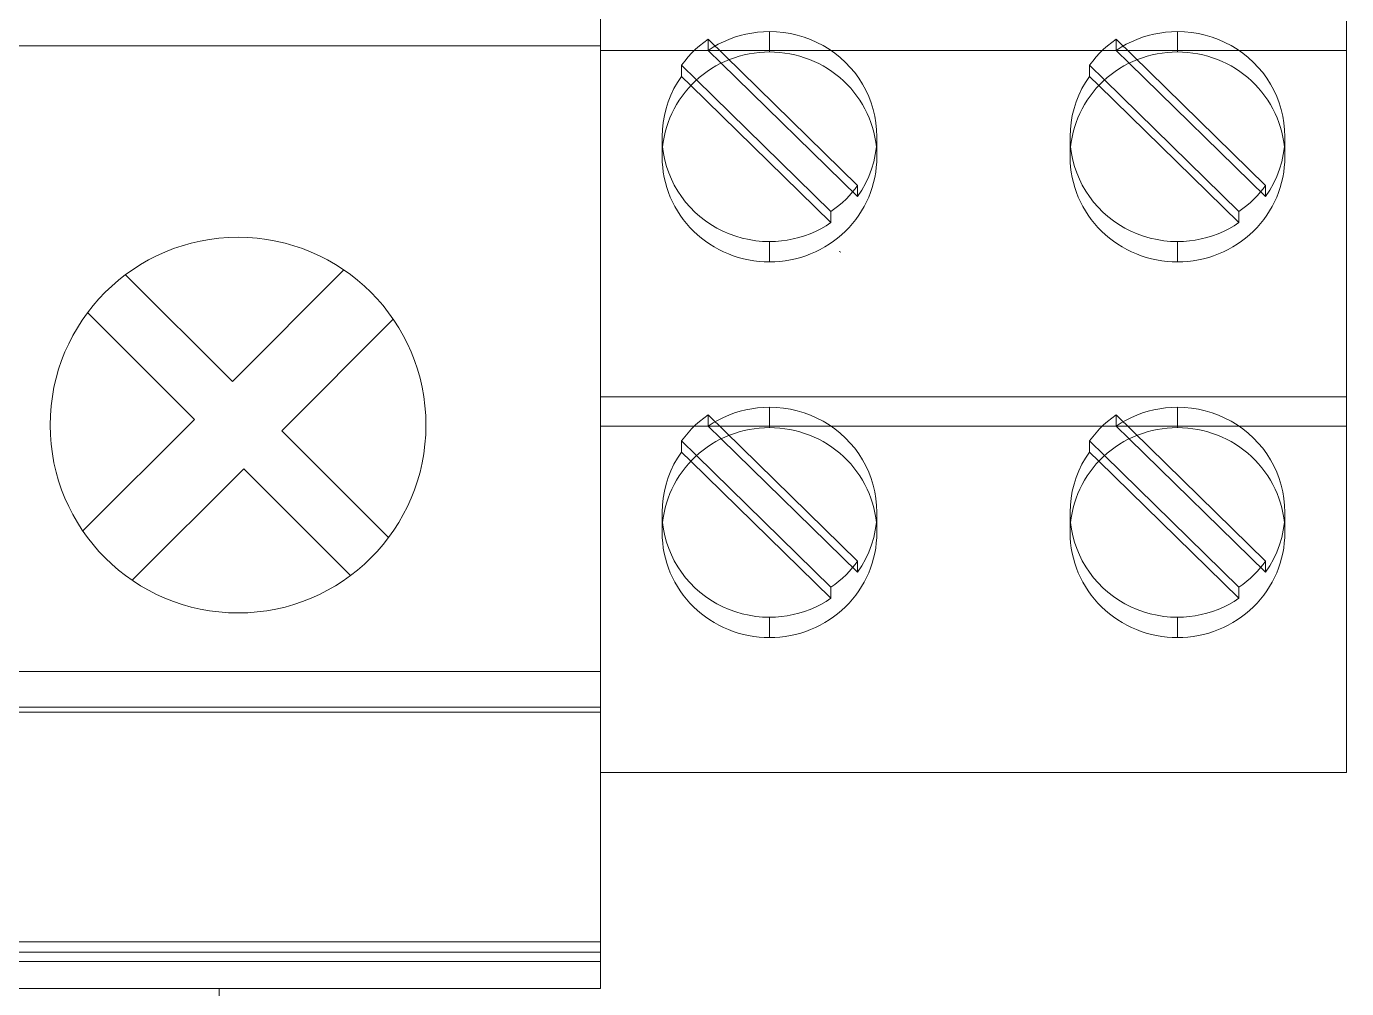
# Model space of a CAD drawing. Header units: millimetres. Extents: x 1359 to 3577, y 1333 to 3557.
# Drawn here: x 1620.78 to 1645.37, y 2722.53 to 2740.46 of the extents above; entities that cross this region are included whole.
import ezdxf

# ---------------------------------------------------------------- set-up
doc = ezdxf.new("R2010")
doc.units = ezdxf.units.MM
doc.layers.add('000-PI-Oprema', color=30, linetype='Continuous', lineweight=5)
doc.layers.add('002-PI-Kabelska kanalica', color=150, linetype='Continuous')

# ---------------------------------------------------------------- blocks, each defined once
blk = doc.blocks.new('PXC.surge - 2907874')
at = {"color": 0, "linetype": 'ByBlock', "lineweight": 0, "ltscale": 0.25}
blk.add_lwpolyline([(0, 89.8), (14.15, 89.8), (14.15, 96.459), (15.514, 96.459), (18.5, 97.259), (18.5, 97.859), (25.25, 97.859), (25.4, 97.859), (25.4, 0), (18.3, 0), (18.3, -0.4), (7.1, -0.4), (7.1, 0), (0, 0), (0, 89.8), (14.15, 89.8), (14.15, 96.459), (14.15, 94.512), (14.15, 94.512), (14.15, 94.512)], dxfattribs=at)
at = {"layer": '000-PI-Oprema', "color": 0, "linetype": 'ByBlock', "lineweight": 0}
for p, q in [((25.4, 18.788), (25.4, 17.57)), ((0, 17.57), (25.4, 17.57)), ((25.4, 17.57), (25.4, 0)), ((18.65, 14), (18.65, 14)), ((16.554, 13.303), (16.554, 13.303)), ((18.544, 11.313), (16.554, 13.303)), ((20.622, 13.391), (18.544, 11.313)), ((20.622, 13.391), (20.622, 13.391)), ((15.847, 12.596), (15.847, 12.596)), ((15.847, 12.596), (17.837, 10.606)), ((19.463, 10.394), (21.541, 12.472)), ((21.541, 12.472), (21.541, 12.472)), ((18.544, 11.313), (18.544, 11.313)), ((17.837, 10.606), (15.759, 8.528)), ((17.837, 10.606), (17.837, 10.606)), ((21.453, 8.404), (19.463, 10.394)), ((19.463, 10.394), (19.463, 10.394)), ((16.678, 7.609), (18.756, 9.687)), ((18.756, 9.687), (18.756, 9.687)), ((18.756, 9.687), (20.746, 7.697)), ((15.759, 8.528), (15.759, 8.528)), ((21.453, 8.404), (21.453, 8.404)), ((20.746, 7.697), (20.746, 7.697)), ((16.678, 7.609), (16.678, 7.609)), ((0, 5.908), (25.4, 5.908)), ((0, 5.247), (25.4, 5.247)), ((0, 5.151), (25.4, 5.151)), ((25.4, 0.872), (0, 0.872)), ((0, 0.679), (25.4, 0.679)), ((0, 0.504), (25.4, 0.504)), ((0, 0), (25.4, 0)), ((18.3, -0.4), (18.3, 0))]:
    blk.add_line(p, q, dxfattribs=at)
for start, end in [(90, 270), (270, 90)]:
    blk.add_arc((18.65, 10.5), 3.5, start, end, dxfattribs=at)
blk = doc.blocks.new('PLC-RSC-120UC21-21 - 2967086')
at = {"layer": '000-PI-Oprema', "color": 0, "linetype": 'ByBlock', "lineweight": 0}
for p, q in [((0, -66.544), (0, -66)), ((13.9, -66.544), (13.9, -66)), ((1.846, -66.457), (1.924, -66.395)), ((1.924, -66.395), (2.005, -66.336)), ((2.005, -66.544), (2.005, -66.336)), ((4.79, -69.06), (2.005, -66.336)), ((2.194, -66.43), (2.293, -66.381)), ((2.293, -66.381), (2.394, -66.337)), ((2.394, -66.337), (2.498, -66.299)), ((2.498, -66.299), (2.603, -66.267)), ((2.603, -66.267), (2.71, -66.24)), ((2.71, -66.24), (2.819, -66.219)), ((2.819, -66.219), (2.928, -66.204)), ((2.928, -66.204), (3.039, -66.195)), ((3.039, -66.195), (3.15, -66.192)), ((3.15, -66.572), (3.15, -66.192)), ((3.15, -66.192), (3.281, -66.196)), ((3.281, -66.196), (3.412, -66.209)), ((3.412, -66.209), (3.541, -66.23)), ((3.541, -66.23), (3.668, -66.259)), ((3.668, -66.259), (3.793, -66.296)), ((3.793, -66.296), (3.915, -66.341)), ((3.915, -66.341), (4.034, -66.394)), ((4.034, -66.394), (4.15, -66.454)), ((9.446, -66.457), (9.524, -66.395)), ((9.524, -66.395), (9.605, -66.336)), ((9.605, -66.544), (9.605, -66.336)), ((9.605, -66.336), (12.39, -69.06)), ((9.794, -66.43), (9.893, -66.381)), ((9.893, -66.381), (9.994, -66.337)), ((9.994, -66.337), (10.098, -66.299)), ((10.098, -66.299), (10.203, -66.267)), ((10.203, -66.267), (10.31, -66.24)), ((10.31, -66.24), (10.419, -66.219)), ((10.419, -66.219), (10.528, -66.204)), ((10.528, -66.204), (10.639, -66.195)), ((10.639, -66.195), (10.75, -66.192)), ((10.75, -66.572), (10.75, -66.192)), ((10.75, -66.192), (10.881, -66.196)), ((10.881, -66.196), (11.012, -66.209)), ((11.012, -66.209), (11.141, -66.23)), ((11.141, -66.23), (11.268, -66.259)), ((11.268, -66.259), (11.393, -66.296)), ((11.393, -66.296), (11.515, -66.341)), ((11.515, -66.341), (11.634, -66.394)), ((11.634, -66.394), (11.75, -66.454)), ((0, -73), (0, -66.544)), ((0, -66.544), (13.9, -66.544)), ((1.633, -66.666), (1.7, -66.593)), ((1.7, -66.593), (1.771, -66.523)), ((1.771, -66.523), (1.846, -66.457)), ((2.005, -66.544), (2.098, -66.485)), ((2.248, -66.782), (2.005, -66.544)), ((2.098, -66.485), (2.194, -66.43)), ((2.586, -66.651), (2.678, -66.627)), ((2.678, -66.627), (2.771, -66.607)), ((2.771, -66.607), (2.865, -66.592)), ((2.865, -66.592), (2.959, -66.58)), ((2.959, -66.58), (3.054, -66.574)), ((3.054, -66.574), (3.15, -66.572)), ((3.15, -66.572), (3.246, -66.574)), ((3.246, -66.574), (3.341, -66.58)), ((3.341, -66.58), (3.435, -66.592)), ((3.435, -66.592), (3.529, -66.607)), ((3.529, -66.607), (3.622, -66.627)), ((3.622, -66.627), (3.714, -66.651)), ((4.15, -66.454), (4.261, -66.522)), ((4.261, -66.522), (4.368, -66.597)), ((4.368, -66.597), (4.469, -66.678)), ((9.233, -66.666), (9.3, -66.593)), ((9.3, -66.593), (9.371, -66.523)), ((9.371, -66.523), (9.446, -66.457)), ((9.605, -66.544), (9.698, -66.485)), ((9.848, -66.782), (9.605, -66.544)), ((9.698, -66.485), (9.794, -66.43)), ((10.186, -66.651), (10.278, -66.627)), ((10.278, -66.627), (10.371, -66.607)), ((10.371, -66.607), (10.465, -66.592)), ((10.465, -66.592), (10.559, -66.58)), ((10.559, -66.58), (10.654, -66.574)), ((10.654, -66.574), (10.75, -66.572)), ((10.75, -66.572), (10.846, -66.574)), ((10.846, -66.574), (10.941, -66.58)), ((10.941, -66.58), (11.035, -66.592)), ((11.035, -66.592), (11.129, -66.607)), ((11.129, -66.607), (11.222, -66.627)), ((11.222, -66.627), (11.314, -66.651)), ((11.75, -66.454), (11.861, -66.522)), ((11.861, -66.522), (11.968, -66.597)), ((11.968, -66.597), (12.069, -66.678)), ((13.9, -73), (13.9, -66.544)), ((1.51, -66.821), (1.57, -66.742)), ((1.51, -67.029), (1.51, -66.821)), ((1.51, -66.821), (1.79, -67.094)), ((1.57, -66.742), (1.633, -66.666)), ((1.989, -66.935), (2.069, -66.882)), ((2.069, -66.882), (2.15, -66.833)), ((2.15, -66.833), (2.234, -66.789)), ((2.234, -66.789), (2.32, -66.748)), ((4.79, -69.268), (2.248, -66.782)), ((2.32, -66.748), (2.407, -66.712)), ((2.407, -66.712), (2.496, -66.679)), ((2.496, -66.679), (2.586, -66.651)), ((3.714, -66.651), (3.804, -66.679)), ((3.804, -66.679), (3.893, -66.712)), ((3.893, -66.712), (3.98, -66.748)), ((3.98, -66.748), (4.066, -66.789)), ((4.066, -66.789), (4.15, -66.833)), ((4.15, -66.833), (4.231, -66.882)), ((4.231, -66.882), (4.311, -66.935)), ((4.469, -66.678), (4.565, -66.766)), ((4.565, -66.766), (4.654, -66.859)), ((4.654, -66.859), (4.737, -66.957)), ((9.11, -66.821), (9.17, -66.742)), ((9.11, -67.029), (9.11, -66.821)), ((9.39, -67.094), (9.11, -66.821)), ((9.17, -66.742), (9.233, -66.666)), ((9.589, -66.935), (9.669, -66.882)), ((9.669, -66.882), (9.75, -66.833)), ((9.75, -66.833), (9.834, -66.789)), ((9.834, -66.789), (9.92, -66.748)), ((12.39, -69.268), (9.848, -66.782)), ((9.92, -66.748), (10.007, -66.712)), ((10.007, -66.712), (10.096, -66.679)), ((10.096, -66.679), (10.186, -66.651)), ((11.314, -66.651), (11.404, -66.679)), ((11.404, -66.679), (11.493, -66.712)), ((11.493, -66.712), (11.58, -66.748)), ((11.58, -66.748), (11.666, -66.789)), ((11.666, -66.789), (11.75, -66.833)), ((11.75, -66.833), (11.831, -66.882)), ((11.831, -66.882), (11.911, -66.935)), ((12.069, -66.678), (12.165, -66.766)), ((12.165, -66.766), (12.254, -66.859)), ((12.254, -66.859), (12.337, -66.957)), ((1.436, -67.14), (1.51, -67.029)), ((1.51, -67.029), (1.683, -67.198)), ((1.702, -67.178), (1.769, -67.113)), ((1.769, -67.113), (1.84, -67.05)), ((1.79, -67.094), (4.295, -69.545)), ((1.84, -67.05), (1.913, -66.991)), ((1.913, -66.991), (1.989, -66.935)), ((4.311, -66.935), (4.387, -66.991)), ((4.387, -66.991), (4.46, -67.05)), ((4.46, -67.05), (4.531, -67.113)), ((4.531, -67.113), (4.598, -67.178)), ((4.737, -66.957), (4.813, -67.061)), ((4.813, -67.061), (4.882, -67.17)), ((9.036, -67.14), (9.11, -67.029)), ((9.11, -67.029), (9.283, -67.198)), ((9.302, -67.178), (9.369, -67.113)), ((9.369, -67.113), (9.44, -67.05)), ((11.895, -69.545), (9.39, -67.094)), ((9.44, -67.05), (9.513, -66.991)), ((9.513, -66.991), (9.589, -66.935)), ((11.911, -66.935), (11.987, -66.991)), ((11.987, -66.991), (12.06, -67.05)), ((12.06, -67.05), (12.131, -67.113)), ((12.131, -67.113), (12.198, -67.178)), ((12.337, -66.957), (12.413, -67.061)), ((12.413, -67.061), (12.482, -67.17)), ((1.263, -67.5), (1.313, -67.376)), ((1.313, -67.376), (1.37, -67.255)), ((1.37, -67.255), (1.436, -67.14)), ((1.521, -67.393), (1.578, -67.319)), ((1.578, -67.319), (1.638, -67.247)), ((1.638, -67.247), (1.702, -67.178)), ((1.683, -67.198), (4.295, -69.752)), ((4.598, -67.178), (4.662, -67.247)), ((4.662, -67.247), (4.722, -67.319)), ((4.722, -67.319), (4.779, -67.393)), ((4.882, -67.17), (4.944, -67.283)), ((4.944, -67.283), (4.998, -67.401)), ((8.863, -67.5), (8.913, -67.376)), ((8.913, -67.376), (8.97, -67.255)), ((8.97, -67.255), (9.036, -67.14)), ((9.121, -67.393), (9.178, -67.319)), ((9.178, -67.319), (9.238, -67.247)), ((9.238, -67.247), (9.302, -67.178)), ((9.283, -67.198), (11.895, -69.752)), ((12.198, -67.178), (12.262, -67.247)), ((12.262, -67.247), (12.322, -67.319)), ((12.322, -67.319), (12.379, -67.393)), ((12.482, -67.17), (12.544, -67.283)), ((12.544, -67.283), (12.598, -67.401)), ((1.191, -67.755), (1.223, -67.626)), ((1.223, -67.626), (1.263, -67.5)), ((1.372, -67.631), (1.418, -67.549)), ((1.418, -67.549), (1.468, -67.47)), ((1.468, -67.47), (1.521, -67.393)), ((4.779, -67.393), (4.832, -67.47)), ((4.832, -67.47), (4.882, -67.549)), ((4.882, -67.549), (4.928, -67.631)), ((4.998, -67.401), (5.044, -67.521)), ((5.044, -67.521), (5.082, -67.643)), ((8.791, -67.755), (8.823, -67.626)), ((8.823, -67.626), (8.863, -67.5)), ((8.972, -67.631), (9.018, -67.549)), ((9.018, -67.549), (9.068, -67.47)), ((9.068, -67.47), (9.121, -67.393)), ((12.379, -67.393), (12.432, -67.47)), ((12.432, -67.47), (12.482, -67.549)), ((12.482, -67.549), (12.528, -67.631)), ((12.598, -67.401), (12.644, -67.521)), ((12.644, -67.521), (12.682, -67.643)), ((1.168, -67.885), (1.191, -67.755)), ((1.26, -67.889), (1.293, -67.802)), ((1.293, -67.802), (1.331, -67.716)), ((1.331, -67.716), (1.372, -67.631)), ((4.928, -67.631), (4.969, -67.716)), ((4.969, -67.716), (5.007, -67.802)), ((5.007, -67.802), (5.04, -67.889)), ((5.082, -67.643), (5.112, -67.768)), ((5.112, -67.768), (5.133, -67.893)), ((8.768, -67.885), (8.791, -67.755)), ((8.86, -67.889), (8.893, -67.802)), ((8.893, -67.802), (8.931, -67.716)), ((8.931, -67.716), (8.972, -67.631)), ((12.528, -67.631), (12.569, -67.716)), ((12.569, -67.716), (12.607, -67.802)), ((12.607, -67.802), (12.64, -67.889)), ((12.682, -67.643), (12.712, -67.768)), ((12.712, -67.768), (12.733, -67.893)), ((1.15, -68.148), (1.155, -68.016)), ((1.155, -68.016), (1.168, -67.885)), ((1.186, -68.158), (1.206, -68.068)), ((1.206, -68.068), (1.231, -67.978)), ((1.231, -67.978), (1.26, -67.889)), ((5.04, -67.889), (5.069, -67.978)), ((5.069, -67.978), (5.094, -68.068)), ((5.094, -68.068), (5.114, -68.158)), ((5.133, -67.893), (5.146, -68.021)), ((5.146, -68.021), (5.15, -68.148)), ((8.75, -68.148), (8.755, -68.016)), ((8.755, -68.016), (8.768, -67.885)), ((8.786, -68.158), (8.806, -68.068)), ((8.806, -68.068), (8.831, -67.978)), ((8.831, -67.978), (8.86, -67.889)), ((12.64, -67.889), (12.669, -67.978)), ((12.669, -67.978), (12.694, -68.068)), ((12.694, -68.068), (12.714, -68.158)), ((12.733, -67.893), (12.746, -68.021)), ((12.746, -68.021), (12.75, -68.148)), ((1.15, -68.18), (1.15, -68.148)), ((1.15, -68.196), (1.15, -68.148)), ((1.151, -68.212), (1.15, -68.18)), ((1.15, -68.243), (1.15, -68.196)), ((1.15, -68.291), (1.15, -68.243)), ((1.15, -68.338), (1.15, -68.291)), ((1.15, -68.385), (1.15, -68.338)), ((1.152, -68.243), (1.151, -68.212)), ((1.154, -68.275), (1.152, -68.243)), ((1.152, -68.435), (1.159, -68.342)), ((1.157, -68.306), (1.154, -68.275)), ((1.159, -68.338), (1.157, -68.306)), ((1.159, -68.342), (1.17, -68.25)), ((1.176, -68.463), (1.159, -68.338)), ((1.17, -68.25), (1.186, -68.158)), ((5.114, -68.158), (5.13, -68.25)), ((5.141, -68.338), (5.121, -68.481)), ((5.13, -68.25), (5.141, -68.342)), ((5.143, -68.306), (5.141, -68.338)), ((5.141, -68.342), (5.148, -68.435)), ((5.146, -68.275), (5.143, -68.306)), ((5.148, -68.243), (5.146, -68.275)), ((5.149, -68.212), (5.148, -68.243)), ((5.15, -68.18), (5.149, -68.212)), ((5.15, -68.148), (5.15, -68.18)), ((5.15, -68.196), (5.15, -68.148)), ((5.15, -68.243), (5.15, -68.196)), ((5.15, -68.291), (5.15, -68.243)), ((5.15, -68.338), (5.15, -68.291)), ((5.15, -68.385), (5.15, -68.338)), ((8.75, -68.18), (8.75, -68.148)), ((8.75, -68.196), (8.75, -68.148)), ((8.751, -68.212), (8.75, -68.18)), ((8.75, -68.243), (8.75, -68.196)), ((8.75, -68.291), (8.75, -68.243)), ((8.75, -68.338), (8.75, -68.291)), ((8.75, -68.385), (8.75, -68.338)), ((8.752, -68.243), (8.751, -68.212)), ((8.754, -68.275), (8.752, -68.243)), ((8.752, -68.435), (8.759, -68.342)), ((8.757, -68.306), (8.754, -68.275)), ((8.759, -68.338), (8.757, -68.306)), ((8.759, -68.342), (8.77, -68.25)), ((8.776, -68.463), (8.759, -68.338)), ((8.77, -68.25), (8.786, -68.158)), ((12.714, -68.158), (12.73, -68.25)), ((12.741, -68.338), (12.721, -68.481)), ((12.73, -68.25), (12.741, -68.342)), ((12.743, -68.306), (12.741, -68.338)), ((12.741, -68.342), (12.748, -68.435)), ((12.746, -68.275), (12.743, -68.306)), ((12.748, -68.243), (12.746, -68.275)), ((12.749, -68.212), (12.748, -68.243)), ((12.75, -68.18), (12.749, -68.212)), ((12.75, -68.148), (12.75, -68.18)), ((12.75, -68.196), (12.75, -68.148)), ((12.75, -68.243), (12.75, -68.196)), ((12.75, -68.291), (12.75, -68.243)), ((12.75, -68.338), (12.75, -68.291)), ((12.75, -68.385), (12.75, -68.338)), ((1.15, -68.433), (1.15, -68.385)), ((1.15, -68.48), (1.15, -68.433)), ((1.15, -68.528), (1.152, -68.435)), ((1.15, -68.528), (1.15, -68.48)), ((1.152, -68.624), (1.15, -68.528)), ((1.201, -68.586), (1.176, -68.463)), ((1.233, -68.708), (1.201, -68.586)), ((5.121, -68.481), (5.091, -68.621)), ((5.148, -68.435), (5.15, -68.528)), ((5.15, -68.528), (5.148, -68.624)), ((5.15, -68.433), (5.15, -68.385)), ((5.15, -68.48), (5.15, -68.433)), ((5.15, -68.528), (5.15, -68.48)), ((8.75, -68.433), (8.75, -68.385)), ((8.75, -68.48), (8.75, -68.433)), ((8.75, -68.528), (8.752, -68.435)), ((8.75, -68.528), (8.75, -68.48)), ((8.752, -68.624), (8.75, -68.528)), ((8.801, -68.586), (8.776, -68.463)), ((8.833, -68.708), (8.801, -68.586)), ((12.721, -68.481), (12.691, -68.621)), ((12.748, -68.435), (12.75, -68.528)), ((12.75, -68.528), (12.748, -68.624)), ((12.75, -68.433), (12.75, -68.385)), ((12.75, -68.48), (12.75, -68.433)), ((12.75, -68.528), (12.75, -68.48)), ((1.16, -68.72), (1.152, -68.624)), ((1.172, -68.815), (1.16, -68.72)), ((1.189, -68.91), (1.172, -68.815)), ((1.274, -68.826), (1.233, -68.708)), ((1.322, -68.942), (1.274, -68.826)), ((5.05, -68.759), (5, -68.893)), ((5.091, -68.621), (5.05, -68.759)), ((5.128, -68.815), (5.111, -68.91)), ((5.14, -68.72), (5.128, -68.815)), ((5.148, -68.624), (5.14, -68.72)), ((8.76, -68.72), (8.752, -68.624)), ((8.772, -68.815), (8.76, -68.72)), ((8.789, -68.91), (8.772, -68.815)), ((8.874, -68.826), (8.833, -68.708)), ((8.922, -68.942), (8.874, -68.826)), ((12.65, -68.759), (12.6, -68.893)), ((12.691, -68.621), (12.65, -68.759)), ((12.728, -68.815), (12.711, -68.91)), ((12.74, -68.72), (12.728, -68.815)), ((12.748, -68.624), (12.74, -68.72)), ((1.21, -69.004), (1.189, -68.91)), ((1.236, -69.097), (1.21, -69.004)), ((1.267, -69.188), (1.236, -69.097)), ((1.377, -69.055), (1.322, -68.942)), ((1.44, -69.163), (1.377, -69.055)), ((4.76, -69.101), (4.745, -69.12)), ((4.775, -69.081), (4.76, -69.101)), ((4.79, -69.06), (4.775, -69.081)), ((4.79, -69.268), (4.79, -69.06)), ((4.939, -69.023), (4.869, -69.148)), ((5, -68.893), (4.939, -69.023)), ((5.064, -69.097), (5.033, -69.188)), ((5.09, -69.004), (5.064, -69.097)), ((5.111, -68.91), (5.09, -69.004)), ((8.81, -69.004), (8.789, -68.91)), ((8.836, -69.097), (8.81, -69.004)), ((8.867, -69.188), (8.836, -69.097)), ((8.977, -69.055), (8.922, -68.942)), ((9.04, -69.163), (8.977, -69.055)), ((12.36, -69.101), (12.345, -69.12)), ((12.375, -69.081), (12.36, -69.101)), ((12.39, -69.06), (12.375, -69.081)), ((12.39, -69.268), (12.39, -69.06)), ((12.539, -69.023), (12.469, -69.148)), ((12.6, -68.893), (12.539, -69.023)), ((12.664, -69.097), (12.633, -69.188)), ((12.69, -69.004), (12.664, -69.097)), ((12.711, -68.91), (12.69, -69.004)), ((1.302, -69.277), (1.267, -69.188)), ((1.342, -69.365), (1.302, -69.277)), ((1.51, -69.268), (1.44, -69.163)), ((1.587, -69.369), (1.51, -69.268)), ((4.575, -69.313), (4.509, -69.376)), ((4.638, -69.247), (4.575, -69.313)), ((4.698, -69.179), (4.638, -69.247)), ((4.714, -69.159), (4.698, -69.179)), ((4.73, -69.14), (4.714, -69.159)), ((4.745, -69.12), (4.73, -69.14)), ((4.869, -69.148), (4.79, -69.268)), ((4.998, -69.277), (4.958, -69.365)), ((5.033, -69.188), (4.998, -69.277)), ((8.902, -69.277), (8.867, -69.188)), ((8.942, -69.365), (8.902, -69.277)), ((9.11, -69.268), (9.04, -69.163)), ((9.187, -69.369), (9.11, -69.268)), ((12.175, -69.313), (12.109, -69.376)), ((12.238, -69.247), (12.175, -69.313)), ((12.298, -69.179), (12.238, -69.247)), ((12.314, -69.159), (12.298, -69.179)), ((12.33, -69.14), (12.314, -69.159)), ((12.345, -69.12), (12.33, -69.14)), ((12.469, -69.148), (12.39, -69.268)), ((12.598, -69.277), (12.558, -69.365)), ((12.633, -69.188), (12.598, -69.277)), ((1.386, -69.45), (1.342, -69.365)), ((1.434, -69.533), (1.386, -69.45)), ((1.487, -69.614), (1.434, -69.533)), ((1.671, -69.465), (1.587, -69.369)), ((1.76, -69.555), (1.671, -69.465)), ((1.855, -69.639), (1.76, -69.555)), ((4.369, -69.492), (4.295, -69.545)), ((4.295, -69.752), (4.295, -69.545)), ((4.44, -69.435), (4.369, -69.492)), ((4.509, -69.376), (4.44, -69.435)), ((4.866, -69.533), (4.813, -69.614)), ((4.914, -69.45), (4.866, -69.533)), ((4.958, -69.365), (4.914, -69.45)), ((8.986, -69.45), (8.942, -69.365)), ((9.034, -69.533), (8.986, -69.45)), ((9.087, -69.614), (9.034, -69.533)), ((9.271, -69.465), (9.187, -69.369)), ((9.36, -69.555), (9.271, -69.465)), ((9.455, -69.639), (9.36, -69.555)), ((11.969, -69.492), (11.895, -69.545)), ((11.895, -69.752), (11.895, -69.545)), ((12.04, -69.435), (11.969, -69.492)), ((12.109, -69.376), (12.04, -69.435)), ((12.466, -69.533), (12.413, -69.614)), ((12.514, -69.45), (12.466, -69.533)), ((12.558, -69.365), (12.514, -69.45)), ((1.543, -69.693), (1.487, -69.614)), ((1.604, -69.769), (1.543, -69.693)), ((1.668, -69.842), (1.604, -69.769)), ((1.736, -69.912), (1.668, -69.842)), ((1.955, -69.717), (1.855, -69.639)), ((2.06, -69.788), (1.955, -69.717)), ((2.169, -69.853), (2.06, -69.788)), ((4.203, -69.812), (4.107, -69.866)), ((4.295, -69.752), (4.203, -69.812)), ((4.632, -69.842), (4.564, -69.912)), ((4.696, -69.769), (4.632, -69.842)), ((4.757, -69.693), (4.696, -69.769)), ((4.813, -69.614), (4.757, -69.693)), ((9.143, -69.693), (9.087, -69.614)), ((9.204, -69.769), (9.143, -69.693)), ((9.268, -69.842), (9.204, -69.769)), ((9.336, -69.912), (9.268, -69.842)), ((9.555, -69.717), (9.455, -69.639)), ((9.66, -69.788), (9.555, -69.717)), ((9.769, -69.853), (9.66, -69.788)), ((11.803, -69.812), (11.707, -69.866)), ((11.895, -69.752), (11.803, -69.812)), ((12.232, -69.842), (12.164, -69.912)), ((12.296, -69.769), (12.232, -69.842)), ((12.357, -69.693), (12.296, -69.769)), ((12.413, -69.614), (12.357, -69.693)), ((1.808, -69.978), (1.736, -69.912)), ((1.882, -70.041), (1.808, -69.978)), ((1.959, -70.1), (1.882, -70.041)), ((2.282, -69.911), (2.169, -69.853)), ((2.399, -69.962), (2.282, -69.911)), ((2.52, -70.005), (2.399, -69.962)), ((2.643, -70.041), (2.52, -70.005)), ((2.769, -70.069), (2.643, -70.041)), ((2.895, -70.089), (2.769, -70.069)), ((3.022, -70.101), (2.895, -70.089)), ((3.48, -70.078), (3.371, -70.093)), ((3.589, -70.057), (3.48, -70.078)), ((3.697, -70.03), (3.589, -70.057)), ((3.803, -69.997), (3.697, -70.03)), ((3.907, -69.959), (3.803, -69.997)), ((4.009, -69.915), (3.907, -69.959)), ((4.107, -69.866), (4.009, -69.915)), ((4.418, -70.041), (4.341, -70.1)), ((4.492, -69.978), (4.418, -70.041)), ((4.564, -69.912), (4.492, -69.978)), ((9.408, -69.978), (9.336, -69.912)), ((9.482, -70.041), (9.408, -69.978)), ((9.559, -70.1), (9.482, -70.041)), ((9.882, -69.911), (9.769, -69.853)), ((9.999, -69.962), (9.882, -69.911)), ((10.12, -70.005), (9.999, -69.962)), ((10.243, -70.041), (10.12, -70.005)), ((10.369, -70.069), (10.243, -70.041)), ((10.495, -70.089), (10.369, -70.069)), ((10.622, -70.101), (10.495, -70.089)), ((11.08, -70.078), (10.971, -70.093)), ((11.189, -70.057), (11.08, -70.078)), ((11.297, -70.03), (11.189, -70.057)), ((11.403, -69.997), (11.297, -70.03)), ((11.507, -69.959), (11.403, -69.997)), ((11.609, -69.915), (11.507, -69.959)), ((11.707, -69.866), (11.609, -69.915)), ((12.018, -70.041), (11.941, -70.1)), ((12.092, -69.978), (12.018, -70.041)), ((12.164, -69.912), (12.092, -69.978)), ((2.039, -70.155), (1.959, -70.1)), ((2.122, -70.206), (2.039, -70.155)), ((2.207, -70.253), (2.122, -70.206)), ((2.294, -70.296), (2.207, -70.253)), ((2.384, -70.335), (2.294, -70.296)), ((2.476, -70.37), (2.384, -70.335)), ((3.15, -70.105), (3.022, -70.101)), ((3.26, -70.102), (3.15, -70.105)), ((3.15, -70.484), (3.15, -70.105)), ((3.371, -70.093), (3.26, -70.102)), ((3.916, -70.335), (3.824, -70.37)), ((4.006, -70.296), (3.916, -70.335)), ((4.093, -70.253), (4.006, -70.296)), ((4.178, -70.206), (4.093, -70.253)), ((4.261, -70.155), (4.178, -70.206)), ((4.341, -70.1), (4.261, -70.155)), ((4.478, -70.304), (4.45, -70.288)), ((9.639, -70.155), (9.559, -70.1)), ((9.722, -70.206), (9.639, -70.155)), ((9.807, -70.253), (9.722, -70.206)), ((9.894, -70.296), (9.807, -70.253)), ((9.984, -70.335), (9.894, -70.296)), ((10.076, -70.37), (9.984, -70.335)), ((10.75, -70.105), (10.622, -70.101)), ((10.86, -70.102), (10.75, -70.105)), ((10.75, -70.484), (10.75, -70.105)), ((10.971, -70.093), (10.86, -70.102)), ((11.516, -70.335), (11.424, -70.37)), ((11.606, -70.296), (11.516, -70.335)), ((11.693, -70.253), (11.606, -70.296)), ((11.778, -70.206), (11.693, -70.253)), ((11.861, -70.155), (11.778, -70.206)), ((11.941, -70.1), (11.861, -70.155)), ((2.569, -70.4), (2.476, -70.37)), ((2.665, -70.426), (2.569, -70.4)), ((2.761, -70.447), (2.665, -70.426)), ((2.857, -70.463), (2.761, -70.447)), ((2.955, -70.475), (2.857, -70.463)), ((3.052, -70.482), (2.955, -70.475)), ((3.15, -70.484), (3.052, -70.482)), ((3.248, -70.482), (3.15, -70.484)), ((3.345, -70.475), (3.248, -70.482)), ((3.443, -70.463), (3.345, -70.475)), ((3.539, -70.447), (3.443, -70.463)), ((3.635, -70.426), (3.539, -70.447)), ((3.731, -70.4), (3.635, -70.426)), ((3.824, -70.37), (3.731, -70.4)), ((10.169, -70.4), (10.076, -70.37)), ((10.265, -70.426), (10.169, -70.4)), ((10.361, -70.447), (10.265, -70.426)), ((10.457, -70.463), (10.361, -70.447)), ((10.555, -70.475), (10.457, -70.463)), ((10.652, -70.482), (10.555, -70.475)), ((10.75, -70.484), (10.652, -70.482)), ((10.848, -70.482), (10.75, -70.484)), ((10.945, -70.475), (10.848, -70.482)), ((11.043, -70.463), (10.945, -70.475)), ((11.139, -70.447), (11.043, -70.463)), ((11.235, -70.426), (11.139, -70.447)), ((11.331, -70.4), (11.235, -70.426)), ((11.424, -70.37), (11.331, -70.4)), ((13.9, -73), (13.9, -70.995)), ((0, -80), (0, -73)), ((0, -73), (13.9, -73)), ((13.9, -80), (13.9, -73)), ((2.498, -73.299), (2.603, -73.267)), ((2.603, -73.267), (2.71, -73.24)), ((2.71, -73.24), (2.819, -73.219)), ((2.819, -73.219), (2.928, -73.204)), ((2.928, -73.204), (3.039, -73.195)), ((3.039, -73.195), (3.15, -73.192)), ((3.15, -73.572), (3.15, -73.192)), ((3.15, -73.192), (3.281, -73.196)), ((3.281, -73.196), (3.412, -73.209)), ((3.412, -73.209), (3.541, -73.23)), ((3.541, -73.23), (3.668, -73.259)), ((3.668, -73.259), (3.793, -73.296)), ((10.098, -73.299), (10.203, -73.267)), ((10.203, -73.267), (10.31, -73.24)), ((10.31, -73.24), (10.419, -73.219)), ((10.419, -73.219), (10.528, -73.204)), ((10.528, -73.204), (10.639, -73.195)), ((10.639, -73.195), (10.75, -73.192)), ((10.75, -73.572), (10.75, -73.192)), ((10.75, -73.192), (10.881, -73.196)), ((10.881, -73.196), (11.012, -73.209)), ((11.012, -73.209), (11.141, -73.23)), ((11.141, -73.23), (11.268, -73.259)), ((11.268, -73.259), (11.393, -73.296)), ((1.7, -73.593), (1.771, -73.523)), ((1.771, -73.523), (1.846, -73.457)), ((1.846, -73.457), (1.924, -73.395)), ((1.924, -73.395), (2.005, -73.336)), ((2.005, -73.544), (2.005, -73.336)), ((4.79, -76.06), (2.005, -73.336)), ((2.005, -73.544), (2.098, -73.485)), ((2.098, -73.485), (2.194, -73.43)), ((2.194, -73.43), (2.293, -73.381)), ((2.293, -73.381), (2.394, -73.337)), ((2.394, -73.337), (2.498, -73.299)), ((3.793, -73.296), (3.915, -73.341)), ((3.915, -73.341), (4.034, -73.394)), ((4.034, -73.394), (4.15, -73.454)), ((4.15, -73.454), (4.261, -73.522)), ((4.261, -73.522), (4.368, -73.597)), ((9.3, -73.593), (9.371, -73.523)), ((9.371, -73.523), (9.446, -73.457)), ((9.446, -73.457), (9.524, -73.395)), ((9.524, -73.395), (9.605, -73.336)), ((9.605, -73.544), (9.605, -73.336)), ((9.605, -73.336), (12.39, -76.06)), ((9.605, -73.544), (9.698, -73.485)), ((9.698, -73.485), (9.794, -73.43)), ((9.794, -73.43), (9.893, -73.381)), ((9.893, -73.381), (9.994, -73.337)), ((9.994, -73.337), (10.098, -73.299)), ((11.393, -73.296), (11.515, -73.341)), ((11.515, -73.341), (11.634, -73.394)), ((11.634, -73.394), (11.75, -73.454)), ((11.75, -73.454), (11.861, -73.522)), ((11.861, -73.522), (11.968, -73.597)), ((0, -73.544), (13.9, -73.544)), ((1.51, -73.821), (1.57, -73.742)), ((1.57, -73.742), (1.633, -73.666)), ((1.633, -73.666), (1.7, -73.593)), ((2.248, -73.782), (2.005, -73.544)), ((2.234, -73.789), (2.32, -73.748)), ((2.32, -73.748), (2.407, -73.712)), ((2.407, -73.712), (2.496, -73.679)), ((2.496, -73.679), (2.586, -73.651)), ((2.586, -73.651), (2.678, -73.627)), ((2.678, -73.627), (2.771, -73.607)), ((2.771, -73.607), (2.865, -73.592)), ((2.865, -73.592), (2.959, -73.58)), ((2.959, -73.58), (3.054, -73.574)), ((3.054, -73.574), (3.15, -73.572)), ((3.15, -73.572), (3.246, -73.574)), ((3.246, -73.574), (3.341, -73.58)), ((3.341, -73.58), (3.435, -73.592)), ((3.435, -73.592), (3.529, -73.607)), ((3.529, -73.607), (3.622, -73.627)), ((3.622, -73.627), (3.714, -73.651)), ((3.714, -73.651), (3.804, -73.679)), ((3.804, -73.679), (3.893, -73.712)), ((3.893, -73.712), (3.98, -73.748)), ((3.98, -73.748), (4.066, -73.789)), ((4.368, -73.597), (4.469, -73.678)), ((4.469, -73.678), (4.565, -73.766)), ((4.565, -73.766), (4.654, -73.859)), ((9.11, -73.821), (9.17, -73.742)), ((9.17, -73.742), (9.233, -73.666)), ((9.233, -73.666), (9.3, -73.593)), ((9.848, -73.782), (9.605, -73.544)), ((9.834, -73.789), (9.92, -73.748)), ((9.92, -73.748), (10.007, -73.712)), ((10.007, -73.712), (10.096, -73.679)), ((10.096, -73.679), (10.186, -73.651)), ((10.186, -73.651), (10.278, -73.627)), ((10.278, -73.627), (10.371, -73.607)), ((10.371, -73.607), (10.465, -73.592)), ((10.465, -73.592), (10.559, -73.58)), ((10.559, -73.58), (10.654, -73.574)), ((10.654, -73.574), (10.75, -73.572)), ((10.75, -73.572), (10.846, -73.574)), ((10.846, -73.574), (10.941, -73.58)), ((10.941, -73.58), (11.035, -73.592)), ((11.035, -73.592), (11.129, -73.607)), ((11.129, -73.607), (11.222, -73.627)), ((11.222, -73.627), (11.314, -73.651)), ((11.314, -73.651), (11.404, -73.679)), ((11.404, -73.679), (11.493, -73.712)), ((11.493, -73.712), (11.58, -73.748)), ((11.58, -73.748), (11.666, -73.789)), ((11.968, -73.597), (12.069, -73.678)), ((12.069, -73.678), (12.165, -73.766)), ((12.165, -73.766), (12.254, -73.859)), ((1.51, -74.029), (1.51, -73.821)), ((1.51, -73.821), (1.79, -74.094)), ((1.84, -74.05), (1.913, -73.991)), ((1.913, -73.991), (1.989, -73.935)), ((1.989, -73.935), (2.069, -73.882)), ((2.069, -73.882), (2.15, -73.833)), ((2.15, -73.833), (2.234, -73.789)), ((4.79, -76.268), (2.248, -73.782)), ((4.066, -73.789), (4.15, -73.833)), ((4.15, -73.833), (4.231, -73.882)), ((4.231, -73.882), (4.311, -73.935)), ((4.311, -73.935), (4.387, -73.991)), ((4.387, -73.991), (4.46, -74.05)), ((4.654, -73.859), (4.737, -73.957)), ((4.737, -73.957), (4.813, -74.061)), ((9.11, -74.029), (9.11, -73.821)), ((9.39, -74.094), (9.11, -73.821)), ((9.44, -74.05), (9.513, -73.991)), ((9.513, -73.991), (9.589, -73.935)), ((9.589, -73.935), (9.669, -73.882)), ((9.669, -73.882), (9.75, -73.833)), ((9.75, -73.833), (9.834, -73.789)), ((12.39, -76.268), (9.848, -73.782)), ((11.666, -73.789), (11.75, -73.833)), ((11.75, -73.833), (11.831, -73.882)), ((11.831, -73.882), (11.911, -73.935)), ((11.911, -73.935), (11.987, -73.991)), ((11.987, -73.991), (12.06, -74.05)), ((12.254, -73.859), (12.337, -73.957)), ((12.337, -73.957), (12.413, -74.061)), ((1.313, -74.376), (1.37, -74.255)), ((1.37, -74.255), (1.436, -74.14)), ((1.436, -74.14), (1.51, -74.029)), ((1.51, -74.029), (1.683, -74.198)), ((1.578, -74.319), (1.638, -74.247)), ((1.638, -74.247), (1.702, -74.178)), ((1.683, -74.198), (4.295, -76.752)), ((1.702, -74.178), (1.769, -74.113)), ((1.769, -74.113), (1.84, -74.05)), ((1.79, -74.094), (4.295, -76.545)), ((4.46, -74.05), (4.531, -74.113)), ((4.531, -74.113), (4.598, -74.178)), ((4.598, -74.178), (4.662, -74.247)), ((4.662, -74.247), (4.722, -74.319)), ((4.813, -74.061), (4.882, -74.17)), ((4.882, -74.17), (4.944, -74.283)), ((8.913, -74.376), (8.97, -74.255)), ((8.97, -74.255), (9.036, -74.14)), ((9.036, -74.14), (9.11, -74.029)), ((9.11, -74.029), (9.283, -74.198)), ((9.178, -74.319), (9.238, -74.247)), ((9.238, -74.247), (9.302, -74.178)), ((9.283, -74.198), (11.895, -76.752)), ((9.302, -74.178), (9.369, -74.113)), ((9.369, -74.113), (9.44, -74.05)), ((11.895, -76.545), (9.39, -74.094)), ((12.06, -74.05), (12.131, -74.113)), ((12.131, -74.113), (12.198, -74.178)), ((12.198, -74.178), (12.262, -74.247)), ((12.262, -74.247), (12.322, -74.319)), ((12.413, -74.061), (12.482, -74.17)), ((12.482, -74.17), (12.544, -74.283)), ((1.223, -74.626), (1.263, -74.5)), ((1.263, -74.5), (1.313, -74.376)), ((1.418, -74.549), (1.468, -74.47)), ((1.468, -74.47), (1.521, -74.393)), ((1.521, -74.393), (1.578, -74.319)), ((4.722, -74.319), (4.779, -74.393)), ((4.779, -74.393), (4.832, -74.47)), ((4.832, -74.47), (4.882, -74.549)), ((4.944, -74.283), (4.998, -74.401)), ((4.998, -74.401), (5.044, -74.521)), ((8.823, -74.626), (8.863, -74.5)), ((8.863, -74.5), (8.913, -74.376)), ((9.018, -74.549), (9.068, -74.47)), ((9.068, -74.47), (9.121, -74.393)), ((9.121, -74.393), (9.178, -74.319)), ((12.322, -74.319), (12.379, -74.393)), ((12.379, -74.393), (12.432, -74.47)), ((12.432, -74.47), (12.482, -74.549)), ((12.544, -74.283), (12.598, -74.401)), ((12.598, -74.401), (12.644, -74.521)), ((1.168, -74.885), (1.191, -74.755)), ((1.191, -74.755), (1.223, -74.626)), ((1.293, -74.802), (1.331, -74.716)), ((1.331, -74.716), (1.372, -74.631)), ((1.372, -74.631), (1.418, -74.549)), ((4.882, -74.549), (4.928, -74.631)), ((4.928, -74.631), (4.969, -74.716)), ((4.969, -74.716), (5.007, -74.802)), ((5.044, -74.521), (5.082, -74.643)), ((5.082, -74.643), (5.112, -74.768)), ((8.768, -74.885), (8.791, -74.755)), ((8.791, -74.755), (8.823, -74.626)), ((8.893, -74.802), (8.931, -74.716)), ((8.931, -74.716), (8.972, -74.631)), ((8.972, -74.631), (9.018, -74.549)), ((12.482, -74.549), (12.528, -74.631)), ((12.528, -74.631), (12.569, -74.716)), ((12.569, -74.716), (12.607, -74.802)), ((12.644, -74.521), (12.682, -74.643)), ((12.682, -74.643), (12.712, -74.768)), ((1.155, -75.016), (1.168, -74.885)), ((1.206, -75.068), (1.231, -74.978)), ((1.231, -74.978), (1.26, -74.889)), ((1.26, -74.889), (1.293, -74.802)), ((5.007, -74.802), (5.04, -74.889)), ((5.04, -74.889), (5.069, -74.978)), ((5.069, -74.978), (5.094, -75.068)), ((5.112, -74.768), (5.133, -74.893)), ((5.133, -74.893), (5.146, -75.021)), ((8.755, -75.016), (8.768, -74.885)), ((8.806, -75.068), (8.831, -74.978)), ((8.831, -74.978), (8.86, -74.889)), ((8.86, -74.889), (8.893, -74.802)), ((12.607, -74.802), (12.64, -74.889)), ((12.64, -74.889), (12.669, -74.978)), ((12.669, -74.978), (12.694, -75.068)), ((12.712, -74.768), (12.733, -74.893)), ((12.733, -74.893), (12.746, -75.021)), ((1.15, -75.148), (1.155, -75.016)), ((1.15, -75.18), (1.15, -75.148)), ((1.15, -75.196), (1.15, -75.148)), ((1.151, -75.212), (1.15, -75.18)), ((1.15, -75.243), (1.15, -75.196)), ((1.15, -75.291), (1.15, -75.243)), ((1.152, -75.243), (1.151, -75.212)), ((1.154, -75.275), (1.152, -75.243)), ((1.159, -75.342), (1.17, -75.25)), ((1.17, -75.25), (1.186, -75.158)), ((1.186, -75.158), (1.206, -75.068)), ((5.094, -75.068), (5.114, -75.158)), ((5.114, -75.158), (5.13, -75.25)), ((5.13, -75.25), (5.141, -75.342)), ((5.146, -75.021), (5.15, -75.148)), ((5.148, -75.243), (5.146, -75.275)), ((5.149, -75.212), (5.148, -75.243)), ((5.15, -75.18), (5.149, -75.212)), ((5.15, -75.148), (5.15, -75.18)), ((5.15, -75.196), (5.15, -75.148)), ((5.15, -75.243), (5.15, -75.196)), ((5.15, -75.291), (5.15, -75.243)), ((8.75, -75.148), (8.755, -75.016)), ((8.75, -75.18), (8.75, -75.148)), ((8.75, -75.196), (8.75, -75.148)), ((8.751, -75.212), (8.75, -75.18)), ((8.75, -75.243), (8.75, -75.196)), ((8.75, -75.291), (8.75, -75.243)), ((8.752, -75.243), (8.751, -75.212)), ((8.754, -75.275), (8.752, -75.243)), ((8.759, -75.342), (8.77, -75.25)), ((8.77, -75.25), (8.786, -75.158)), ((8.786, -75.158), (8.806, -75.068)), ((12.694, -75.068), (12.714, -75.158)), ((12.714, -75.158), (12.73, -75.25)), ((12.73, -75.25), (12.741, -75.342)), ((12.746, -75.021), (12.75, -75.148)), ((12.748, -75.243), (12.746, -75.275)), ((12.749, -75.212), (12.748, -75.243)), ((12.75, -75.18), (12.749, -75.212)), ((12.75, -75.148), (12.75, -75.18)), ((12.75, -75.196), (12.75, -75.148)), ((12.75, -75.243), (12.75, -75.196)), ((12.75, -75.291), (12.75, -75.243)), ((1.15, -75.338), (1.15, -75.291)), ((1.15, -75.385), (1.15, -75.338)), ((1.15, -75.433), (1.15, -75.385)), ((1.15, -75.48), (1.15, -75.433)), ((1.15, -75.528), (1.152, -75.435)), ((1.15, -75.528), (1.15, -75.48)), ((1.152, -75.435), (1.159, -75.342)), ((1.157, -75.306), (1.154, -75.275)), ((1.159, -75.338), (1.157, -75.306)), ((1.176, -75.463), (1.159, -75.338)), ((1.201, -75.586), (1.176, -75.463)), ((5.121, -75.481), (5.091, -75.621)), ((5.141, -75.338), (5.121, -75.481)), ((5.143, -75.306), (5.141, -75.338)), ((5.141, -75.342), (5.148, -75.435)), ((5.146, -75.275), (5.143, -75.306)), ((5.148, -75.435), (5.15, -75.528)), ((5.15, -75.338), (5.15, -75.291)), ((5.15, -75.385), (5.15, -75.338)), ((5.15, -75.433), (5.15, -75.385)), ((5.15, -75.48), (5.15, -75.433)), ((5.15, -75.528), (5.15, -75.48)), ((8.75, -75.338), (8.75, -75.291)), ((8.75, -75.385), (8.75, -75.338)), ((8.75, -75.433), (8.75, -75.385)), ((8.75, -75.48), (8.75, -75.433)), ((8.75, -75.528), (8.752, -75.435)), ((8.75, -75.528), (8.75, -75.48)), ((8.752, -75.435), (8.759, -75.342)), ((8.757, -75.306), (8.754, -75.275)), ((8.759, -75.338), (8.757, -75.306)), ((8.776, -75.463), (8.759, -75.338)), ((8.801, -75.586), (8.776, -75.463)), ((12.721, -75.481), (12.691, -75.621)), ((12.741, -75.338), (12.721, -75.481)), ((12.743, -75.306), (12.741, -75.338)), ((12.741, -75.342), (12.748, -75.435)), ((12.746, -75.275), (12.743, -75.306)), ((12.748, -75.435), (12.75, -75.528)), ((12.75, -75.338), (12.75, -75.291)), ((12.75, -75.385), (12.75, -75.338)), ((12.75, -75.433), (12.75, -75.385)), ((12.75, -75.48), (12.75, -75.433)), ((12.75, -75.528), (12.75, -75.48)), ((1.152, -75.624), (1.15, -75.528)), ((1.16, -75.72), (1.152, -75.624)), ((1.172, -75.815), (1.16, -75.72)), ((1.233, -75.708), (1.201, -75.586)), ((1.274, -75.826), (1.233, -75.708)), ((5.091, -75.621), (5.05, -75.759)), ((5.14, -75.72), (5.128, -75.815)), ((5.148, -75.624), (5.14, -75.72)), ((5.15, -75.528), (5.148, -75.624)), ((8.752, -75.624), (8.75, -75.528)), ((8.76, -75.72), (8.752, -75.624)), ((8.772, -75.815), (8.76, -75.72)), ((8.833, -75.708), (8.801, -75.586)), ((8.874, -75.826), (8.833, -75.708)), ((12.691, -75.621), (12.65, -75.759)), ((12.74, -75.72), (12.728, -75.815)), ((12.748, -75.624), (12.74, -75.72)), ((12.75, -75.528), (12.748, -75.624)), ((1.189, -75.91), (1.172, -75.815)), ((1.21, -76.004), (1.189, -75.91)), ((1.322, -75.942), (1.274, -75.826)), ((1.377, -76.055), (1.322, -75.942)), ((5, -75.893), (4.939, -76.023)), ((5.05, -75.759), (5, -75.893)), ((5.111, -75.91), (5.09, -76.004)), ((5.128, -75.815), (5.111, -75.91)), ((8.789, -75.91), (8.772, -75.815)), ((8.81, -76.004), (8.789, -75.91)), ((8.922, -75.942), (8.874, -75.826)), ((8.977, -76.055), (8.922, -75.942)), ((12.6, -75.893), (12.539, -76.023)), ((12.65, -75.759), (12.6, -75.893)), ((12.711, -75.91), (12.69, -76.004)), ((12.728, -75.815), (12.711, -75.91)), ((1.236, -76.097), (1.21, -76.004)), ((1.267, -76.188), (1.236, -76.097)), ((1.302, -76.277), (1.267, -76.188)), ((1.44, -76.163), (1.377, -76.055)), ((1.51, -76.268), (1.44, -76.163)), ((4.698, -76.179), (4.638, -76.247)), ((4.714, -76.159), (4.698, -76.179)), ((4.73, -76.14), (4.714, -76.159)), ((4.745, -76.12), (4.73, -76.14)), ((4.76, -76.101), (4.745, -76.12)), ((4.775, -76.081), (4.76, -76.101)), ((4.79, -76.06), (4.775, -76.081)), ((4.79, -76.268), (4.79, -76.06)), ((4.869, -76.148), (4.79, -76.268)), ((4.939, -76.023), (4.869, -76.148)), ((5.033, -76.188), (4.998, -76.277)), ((5.064, -76.097), (5.033, -76.188)), ((5.09, -76.004), (5.064, -76.097)), ((8.836, -76.097), (8.81, -76.004)), ((8.867, -76.188), (8.836, -76.097)), ((8.902, -76.277), (8.867, -76.188)), ((9.04, -76.163), (8.977, -76.055)), ((9.11, -76.268), (9.04, -76.163)), ((12.298, -76.179), (12.238, -76.247)), ((12.314, -76.159), (12.298, -76.179)), ((12.33, -76.14), (12.314, -76.159)), ((12.345, -76.12), (12.33, -76.14)), ((12.36, -76.101), (12.345, -76.12)), ((12.375, -76.081), (12.36, -76.101)), ((12.39, -76.06), (12.375, -76.081)), ((12.39, -76.268), (12.39, -76.06)), ((12.469, -76.148), (12.39, -76.268)), ((12.539, -76.023), (12.469, -76.148)), ((12.633, -76.188), (12.598, -76.277)), ((12.664, -76.097), (12.633, -76.188)), ((12.69, -76.004), (12.664, -76.097)), ((1.342, -76.365), (1.302, -76.277)), ((1.386, -76.45), (1.342, -76.365)), ((1.434, -76.533), (1.386, -76.45)), ((1.587, -76.369), (1.51, -76.268)), ((1.671, -76.465), (1.587, -76.369)), ((1.76, -76.555), (1.671, -76.465)), ((4.44, -76.435), (4.369, -76.492)), ((4.509, -76.376), (4.44, -76.435)), ((4.575, -76.313), (4.509, -76.376)), ((4.638, -76.247), (4.575, -76.313)), ((4.914, -76.45), (4.866, -76.533)), ((4.958, -76.365), (4.914, -76.45)), ((4.998, -76.277), (4.958, -76.365)), ((8.942, -76.365), (8.902, -76.277)), ((8.986, -76.45), (8.942, -76.365)), ((9.034, -76.533), (8.986, -76.45)), ((9.187, -76.369), (9.11, -76.268)), ((9.271, -76.465), (9.187, -76.369)), ((9.36, -76.555), (9.271, -76.465)), ((12.04, -76.435), (11.969, -76.492)), ((12.109, -76.376), (12.04, -76.435)), ((12.175, -76.313), (12.109, -76.376)), ((12.238, -76.247), (12.175, -76.313)), ((12.514, -76.45), (12.466, -76.533)), ((12.558, -76.365), (12.514, -76.45)), ((12.598, -76.277), (12.558, -76.365)), ((1.487, -76.614), (1.434, -76.533)), ((1.543, -76.693), (1.487, -76.614)), ((1.604, -76.769), (1.543, -76.693)), ((1.855, -76.639), (1.76, -76.555)), ((1.955, -76.717), (1.855, -76.639)), ((2.06, -76.788), (1.955, -76.717)), ((4.369, -76.492), (4.295, -76.545)), ((4.295, -76.752), (4.295, -76.545)), ((4.757, -76.693), (4.696, -76.769)), ((4.813, -76.614), (4.757, -76.693)), ((4.866, -76.533), (4.813, -76.614)), ((9.087, -76.614), (9.034, -76.533)), ((9.143, -76.693), (9.087, -76.614)), ((9.204, -76.769), (9.143, -76.693)), ((9.455, -76.639), (9.36, -76.555)), ((9.555, -76.717), (9.455, -76.639)), ((9.66, -76.788), (9.555, -76.717)), ((11.969, -76.492), (11.895, -76.545)), ((11.895, -76.752), (11.895, -76.545)), ((12.357, -76.693), (12.296, -76.769)), ((12.413, -76.614), (12.357, -76.693)), ((12.466, -76.533), (12.413, -76.614)), ((1.668, -76.842), (1.604, -76.769)), ((1.736, -76.912), (1.668, -76.842)), ((1.808, -76.978), (1.736, -76.912)), ((2.169, -76.853), (2.06, -76.788)), ((2.282, -76.911), (2.169, -76.853)), ((2.399, -76.962), (2.282, -76.911)), ((2.52, -77.005), (2.399, -76.962)), ((3.907, -76.959), (3.803, -76.997)), ((4.009, -76.915), (3.907, -76.959)), ((4.107, -76.866), (4.009, -76.915)), ((4.203, -76.812), (4.107, -76.866)), ((4.295, -76.752), (4.203, -76.812)), ((4.564, -76.912), (4.492, -76.978)), ((4.632, -76.842), (4.564, -76.912)), ((4.696, -76.769), (4.632, -76.842)), ((9.268, -76.842), (9.204, -76.769)), ((9.336, -76.912), (9.268, -76.842)), ((9.408, -76.978), (9.336, -76.912)), ((9.769, -76.853), (9.66, -76.788)), ((9.882, -76.911), (9.769, -76.853)), ((9.999, -76.962), (9.882, -76.911)), ((10.12, -77.005), (9.999, -76.962)), ((11.507, -76.959), (11.403, -76.997)), ((11.609, -76.915), (11.507, -76.959)), ((11.707, -76.866), (11.609, -76.915)), ((11.803, -76.812), (11.707, -76.866)), ((11.895, -76.752), (11.803, -76.812)), ((12.164, -76.912), (12.092, -76.978)), ((12.232, -76.842), (12.164, -76.912)), ((12.296, -76.769), (12.232, -76.842)), ((1.882, -77.041), (1.808, -76.978)), ((1.959, -77.1), (1.882, -77.041)), ((2.039, -77.155), (1.959, -77.1)), ((2.122, -77.206), (2.039, -77.155)), ((2.207, -77.253), (2.122, -77.206)), ((2.643, -77.041), (2.52, -77.005)), ((2.769, -77.069), (2.643, -77.041)), ((2.895, -77.089), (2.769, -77.069)), ((3.022, -77.101), (2.895, -77.089)), ((3.15, -77.105), (3.022, -77.101)), ((3.26, -77.102), (3.15, -77.105)), ((3.15, -77.484), (3.15, -77.105)), ((3.371, -77.093), (3.26, -77.102)), ((3.48, -77.078), (3.371, -77.093)), ((3.589, -77.057), (3.48, -77.078)), ((3.697, -77.03), (3.589, -77.057)), ((3.803, -76.997), (3.697, -77.03)), ((4.178, -77.206), (4.093, -77.253)), ((4.261, -77.155), (4.178, -77.206)), ((4.341, -77.1), (4.261, -77.155)), ((4.418, -77.041), (4.341, -77.1)), ((4.492, -76.978), (4.418, -77.041)), ((9.482, -77.041), (9.408, -76.978)), ((9.559, -77.1), (9.482, -77.041)), ((9.639, -77.155), (9.559, -77.1)), ((9.722, -77.206), (9.639, -77.155)), ((9.807, -77.253), (9.722, -77.206)), ((10.243, -77.041), (10.12, -77.005)), ((10.369, -77.069), (10.243, -77.041)), ((10.495, -77.089), (10.369, -77.069)), ((10.622, -77.101), (10.495, -77.089)), ((10.75, -77.105), (10.622, -77.101)), ((10.86, -77.102), (10.75, -77.105)), ((10.75, -77.484), (10.75, -77.105)), ((10.971, -77.093), (10.86, -77.102)), ((11.08, -77.078), (10.971, -77.093)), ((11.189, -77.057), (11.08, -77.078)), ((11.297, -77.03), (11.189, -77.057)), ((11.403, -76.997), (11.297, -77.03)), ((11.778, -77.206), (11.693, -77.253)), ((11.861, -77.155), (11.778, -77.206)), ((11.941, -77.1), (11.861, -77.155)), ((12.018, -77.041), (11.941, -77.1)), ((12.092, -76.978), (12.018, -77.041)), ((2.294, -77.296), (2.207, -77.253)), ((2.384, -77.335), (2.294, -77.296)), ((2.476, -77.37), (2.384, -77.335)), ((2.569, -77.4), (2.476, -77.37)), ((2.665, -77.426), (2.569, -77.4)), ((2.761, -77.447), (2.665, -77.426)), ((2.857, -77.463), (2.761, -77.447)), ((2.955, -77.475), (2.857, -77.463)), ((3.443, -77.463), (3.345, -77.475)), ((3.539, -77.447), (3.443, -77.463)), ((3.635, -77.426), (3.539, -77.447)), ((3.731, -77.4), (3.635, -77.426)), ((3.824, -77.37), (3.731, -77.4)), ((3.916, -77.335), (3.824, -77.37)), ((4.006, -77.296), (3.916, -77.335)), ((4.093, -77.253), (4.006, -77.296)), ((9.894, -77.296), (9.807, -77.253)), ((9.984, -77.335), (9.894, -77.296)), ((10.076, -77.37), (9.984, -77.335)), ((10.169, -77.4), (10.076, -77.37)), ((10.265, -77.426), (10.169, -77.4)), ((10.361, -77.447), (10.265, -77.426)), ((10.457, -77.463), (10.361, -77.447)), ((10.555, -77.475), (10.457, -77.463)), ((11.043, -77.463), (10.945, -77.475)), ((11.139, -77.447), (11.043, -77.463)), ((11.235, -77.426), (11.139, -77.447)), ((11.331, -77.4), (11.235, -77.426)), ((11.424, -77.37), (11.331, -77.4)), ((11.516, -77.335), (11.424, -77.37)), ((11.606, -77.296), (11.516, -77.335)), ((11.693, -77.253), (11.606, -77.296)), ((3.052, -77.482), (2.955, -77.475)), ((3.15, -77.484), (3.052, -77.482)), ((3.248, -77.482), (3.15, -77.484)), ((3.345, -77.475), (3.248, -77.482)), ((10.652, -77.482), (10.555, -77.475)), ((10.75, -77.484), (10.652, -77.482)), ((10.848, -77.482), (10.75, -77.484)), ((10.945, -77.475), (10.848, -77.482)), ((0, -80), (13.9, -80))]:
    blk.add_line(p, q, dxfattribs=at)

msp = doc.modelspace()

# ---------------------------------------------------------------- block references
at = {"layer": '002-PI-Kabelska kanalica', "color": 0, "linetype": 'ByBlock', "lineweight": 0}
for name, p in [('PXC.surge - 2907874', (1606.071, 2722.531)), ('PLC-RSC-120UC21-21 - 2967086', (1631.471, 2806.556))]:
    msp.add_blockref(name, p, dxfattribs=at)

doc.saveas('drawing.dxf')
